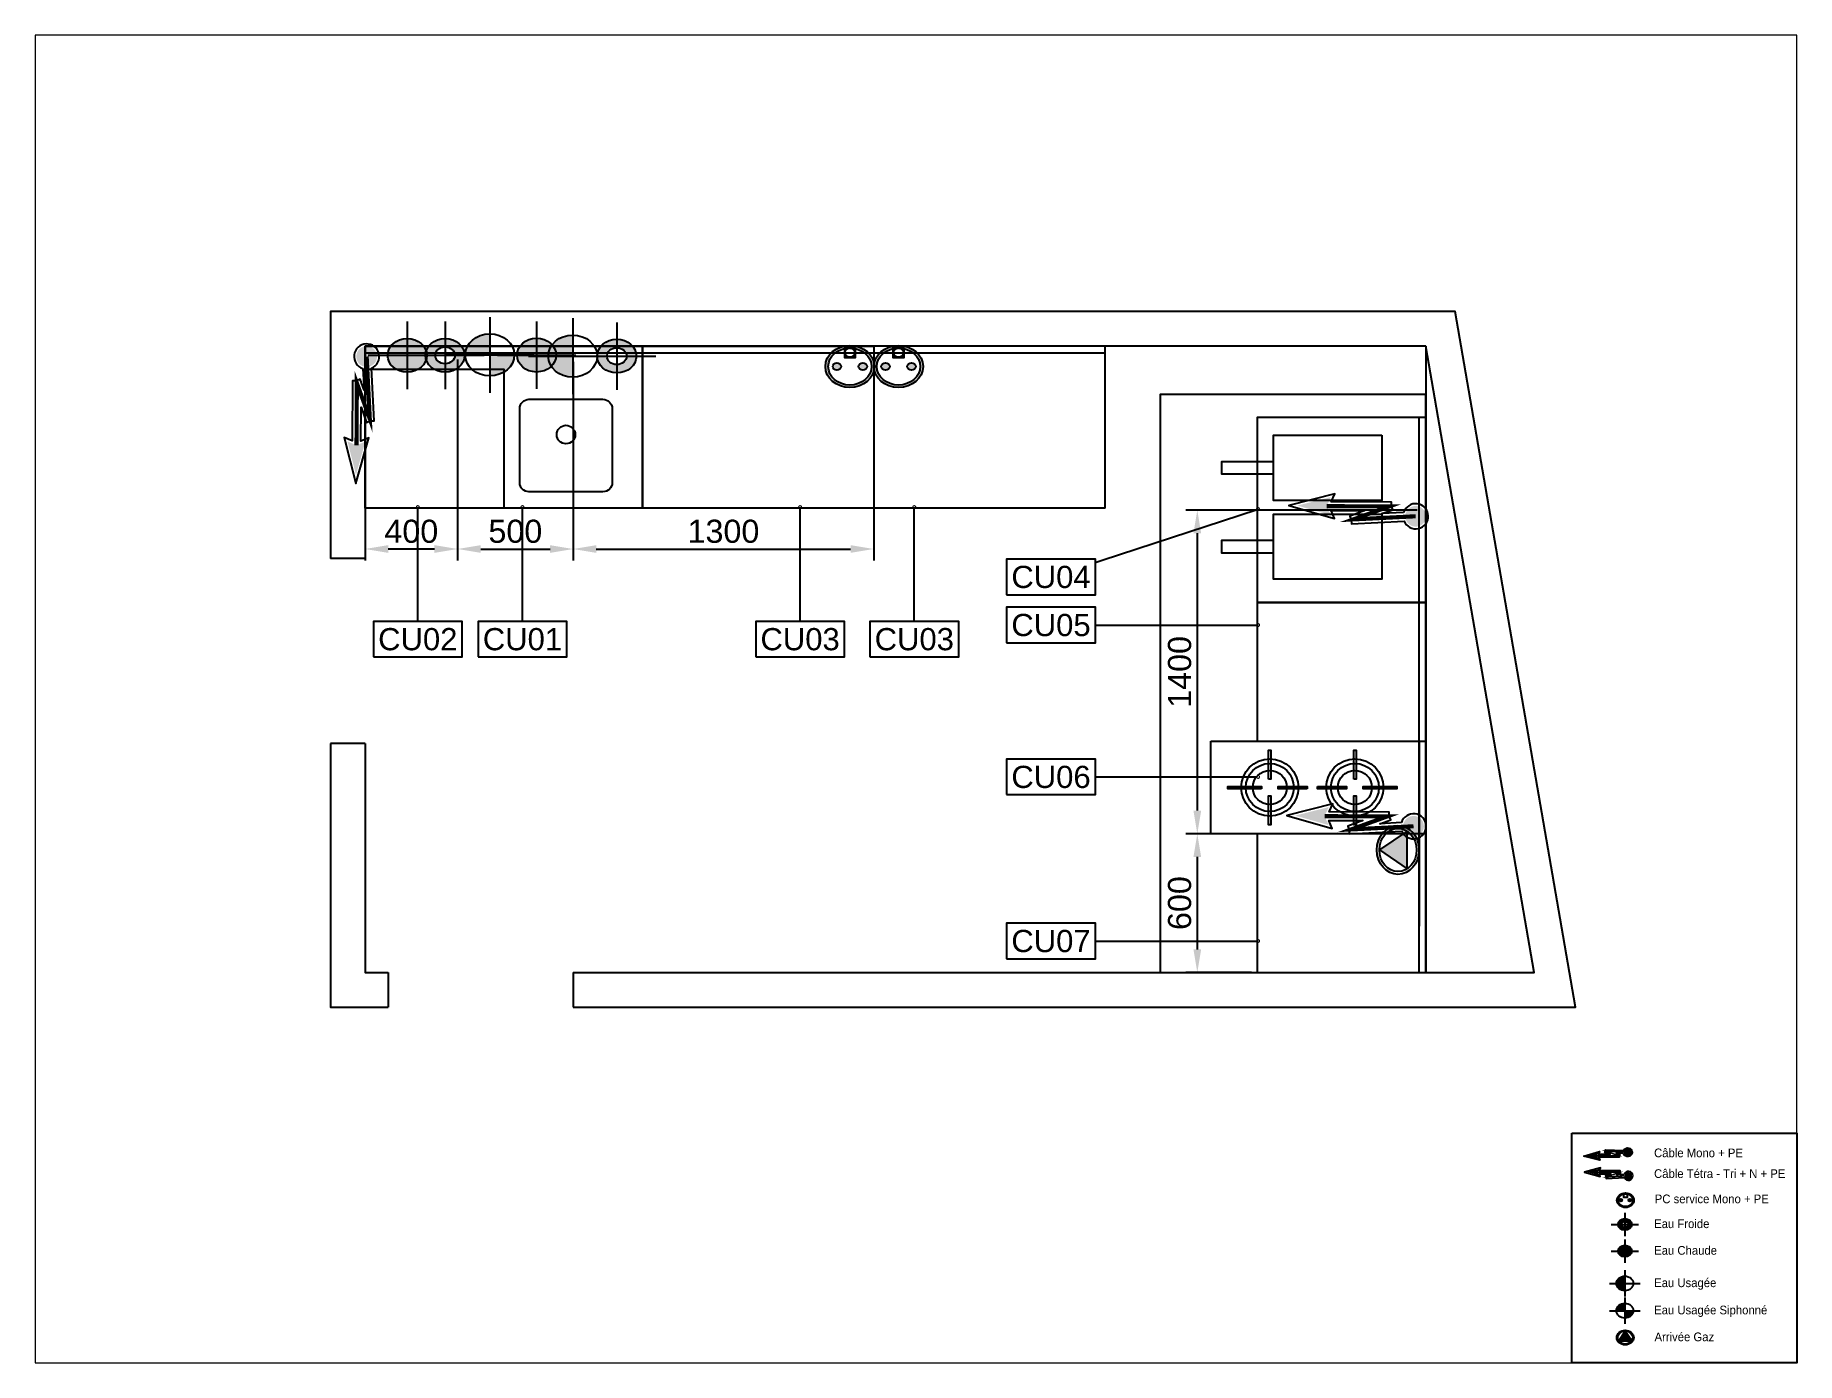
# Paper-space layout 'CUI' of a CAD drawing. Header units: millimetres. Extents: x 1 to 255, y 3 to 194.
# The model-space entities are those that its viewports show. They can reach past a viewport. Long polylines and large blocks are cut down to what shows.
import ezdxf
from ezdxf.enums import TextEntityAlignment as Align

# ---------------------------------------------------------------- set-up
doc = ezdxf.new("R2010")
doc.units = ezdxf.units.MM
doc.set_wipeout_variables(frame=1)
for name, color, linetype in [('391-IDFC TABLEAU RESEVATIONS', 7, 'Continuous'), ('@-IDFC-EL-MN', 7, 'Continuous'), ('@-IDFC-EL-TRI', 1, 'Continuous'), ('@-OE-EL-PCS', 3, 'Continuous'), ('@-OE-PB-EC', 1, 'Continuous'), ('@-OE-PB-EF', 5, 'Continuous'), ('@-OE-PB-EU', 6, 'Continuous'), ('@-OE-PB-GAZ', 40, 'Continuous'), ('BBN-REPERE', 84, 'Continuous'), ('CUISSON', 84, 'Continuous'), ('HOTTE', 152, 'Continuous')]:
    doc.layers.add(name, color=color, linetype=linetype)
doc.styles.add('Ar_0', font='arial.ttf')
doc.styles.get("Standard").update_dxf_attribs({"font": 'ARIALUNI.TTF'})
doc.dimstyles.new('Decimal-100', dxfattribs={"dimscale": 40, "dimtxt": 2.5, "dimasz": 2.5, "dimexe": 1.25, "dimexo": 0.625, "dimtad": 1, "dimdec": 0, "dimtxsty": 'Standard', "dimcen": 2.5, "dimadec": 0, "dimazin": 0, "dimtfac": 1, "dimtdec": 0, "dimtmove": 0, "dimatfit": 3, "dimfxl": 1, "dimarcsym": 0})

# ---------------------------------------------------------------- blocks, each defined once
blk = doc.blocks.new('restri')
blk.add_hatch(color=0).paths.add_polyline_path([(30.63178946266999, 67.06998252855556, 1), (-28.86773361361702, 13.59282148109924, 1)])
at = {"color": 7}
blk.add_lwpolyline([(23.03644719859389, 83.65538747932322), (33.43567453330667, 166.8075539599835), (41.1306817711326, 122.4729680426126), (56.08181107737251, 125.5585289086314), (70.74787240284361, 122.8206421143599), (112.1863393099029, 351.6760895639609), (140.5076980131297, 332.3704703080754), (126.8164030725569, 515.0698523551617), (47.17567137205158, 350.3001726649084), (79.60012221060816, 357.6853511636143), (56.23633914067545, 229.1131870943876), (45.59506450424277, 290.3887345019626), (30.31306171896951, 287.7557628518283), (15.20020759607655, 289.7334331795482), (-9.869076598150144, 87.78028695159298, 5.695050531889572)], format="xyb", close=True, dxfattribs=at)
at = {"color": 0, "const_width": 15.99999999999998}
blk.add_lwpolyline([(0.8820279245264828, 40.3314020048274), (30.74438863809337, 279.172839108578), (55.8813661384047, 134.2334259264317), (98.9045151200553, 371.4293688006292)], dxfattribs=at)
at = {"color": 0}
blk.add_solid([(99.46559765579877, 371.044552057574), (130.6269813672698, 349.6726122374239), (62.6400968626549, 362.5818039887818), (120.6650508663151, 482.6866056076979)], dxfattribs=at)
blk = doc.blocks.new('PCMONO')
h = blk.add_hatch(color=256)
edge = h.paths.add_edge_path()
edge.add_arc((0, 60), 60, 0, 360)
edge = h.paths.add_edge_path(flags=17)
edge.add_arc((0, 60), 53, 0, 360)
h = blk.add_hatch(color=256)
h.paths.add_polyline_path([(-13.5000000000291, 85.99999999995634), (13.5, 85.99999999995634), (13.5, 111.2518292356399, 0.1294941306929739), (-13.5000000000291, 111.2518292356399)])
h.paths.add_polyline_path([(-10.00000000023283, 99.49999999998545, -1), (10.00000000020373, 99.49999999998545, -1)], flags=16)
h = blk.add_hatch(color=256)
edge = h.paths.add_edge_path()
edge.add_arc((-31.65474269690458, 60), 10.4684277397579, 0, 360)
edge = h.paths.add_edge_path()
edge.add_arc((31.65474269687547, 60), 10.4684277397579, 0, 360)
blk.add_lwpolyline([(13.5, 113), (-13.5000000000291, 113), (-13.5000000000291, 85.99999999995634), (13.5, 85.99999999995634)], close=True)
for centre, radius in [((0, 60), 60), ((0, 60), 53), ((-31.65474269690458, 60), 10.4684277397579), ((31.65474269687547, 60), 10.4684277397579)]:
    blk.add_circle(centre, radius)
blk = doc.blocks.new('EUS')
h = blk.add_hatch(color=256)
h.paths.add_polyline_path([(-0.0003490658289390735, 1.999999969516222, 0.4141624437895851), (-1.999999999977961, 0, 4.363322883385691e-05), (-1.999999969516222, -0.0003490658286732927), (1.351764608216126e-23, -7.74504105269278e-20)])
h.paths.add_polyline_path([(1.999999999977961, 0, 4.363322883385691e-05), (1.999999969516222, 0.0003490658286732927), (-1.351764608216126e-23, 7.74504105269278e-20), (0.0003490658289390735, -1.999999969516222, 0.4141624437895851)])
for p, q in [((-0.0006283184920903295, 3.599999945129184), (0.0006283184920903295, -3.599999945129184)), ((-3.599464937551602, -0.0006282251151787932), (3.599464937551602, 0.0006282251151787932))]:
    blk.add_line(p, q)
blk.add_circle((0, 0), 1.999999999977961)
blk = doc.blocks.new('Plomb_EU')
h = blk.add_hatch(color=256)
h.paths.add_polyline_path([(-0.05999104354314966, 0.001036674781843772, -0.01510697090835134), (-0.05990344683156934, -0.001861878500093894), (0, -0.001861878500093894), (0, 0.06000000000000227, 0.4091617346807245)])
h.paths.add_polyline_path([(-0.05990344683156934, -0.001861878500093894, -0.006479247612285095), (-0.05991956604761128, -0.003105737378874096, 0.399126025254114), (0, -0.06000000000000227), (0, -0.001861878500093894)])
for p, q in [((0, 0.1080000000000041), (0, -0.1080000000000041)), ((-0.107983949772418, 0), (0.107983949772418, 0))]:
    blk.add_line(p, q)
blk.add_circle((0, 0), 0.06)
blk = doc.blocks.new('Plomb_EF')
h = blk.add_hatch(color=256)
h.paths.add_polyline_path([(0, 0.04800000000000182), (0, 0.02400000000000091, -0.4142135623730945), (0.02400000000000091, 0), (0.04800000000000182, 0, 0.4142135623730948)])
h.paths.add_polyline_path([(0, 0.02400000000000091), (0, 0.04800000000000182, 0.3966247075041922), (-0.0479124032884215, 0.002898553281937666, -0.004319720067827858), (-0.04790344683156889, 0.001861878500093894, -0.007759228390727937), (-0.04793234205226327, 0), (-0.02400000000000091, 0, -0.4142135623730945)])
h.paths.add_polyline_path([(-0.02400000000000091, 0), (-0.04793234205226327, 0, -0.005187331924709892), (-0.04798388078395988, -0.001243858878780202, 0.4066429695168107), (0, -0.04800000000000182), (0, -0.02400000000000091, -0.4142135623730951)])
h.paths.add_polyline_path([(0, -0.02400000000000091), (0, -0.04800000000000182, 0.4142135623730955), (0.04800000000000182, 0), (0.02400000000000091, 0, -0.4142135623730961)])
for p, q in [((0, 0.09600000000000364), (0, -0.09600000000000364)), ((-0.09600000000000364, 0), (0.09600000000000364, 0))]:
    blk.add_line(p, q)
for radius in [0.048, 0.024]:
    blk.add_circle((0, 0), radius)
blk = doc.blocks.new('Plomb_EC')
h = blk.add_hatch(color=256)
h.paths.add_polyline_path([(0, 0.04800000000000182, 0.4142135623730948), (-0.04800000000000182, 0), (0, 0)])
h.paths.add_polyline_path([(-0.04800000000000182, 0, 0.4142135623730953), (0, -0.04800000000000182), (0, 0)])
h.paths.add_polyline_path([(0, 0), (0.04793234205226327, 0, -0.007759228390727937), (0.04790344683156889, 0.001861878500093894, -0.004319720067827858), (0.0479124032884215, 0.002898553281937666, 0.3966247075041922), (0, 0.04800000000000182)])
h.paths.add_polyline_path([(0, -0.04800000000000182, 0.406642969516811), (0.04798388078395988, -0.001243858878780202, -0.005187331924709892), (0.04793234205226327, 0), (0, 0)])
for p, q in [((0, 0.09600000000000364), (0, -0.09600000000000364)), ((-0.09600000000000364, 0), (0.09600000000000364, 0))]:
    blk.add_line(p, q)
blk.add_circle((0, 0), 0.048)
blk = doc.blocks.new('resgaz')
h = blk.add_hatch(color=256)
h.dxf.hatch_style = 1
h.paths.add_polyline_path([(60, 60, 1), (-60, 60, 1)])
h.paths.add_polyline_path([(-53, 60, -1), (53, 60, -1)], flags=16)
blk.add_lwpolyline([(0, 113), (-45.89934640057618, 33.5), (45.89934640057618, 33.5)], close=True)
for radius in [60, 53]:
    blk.add_circle((0, 60), radius)
blk.add_solid([(-45.89934640057618, 33.5), (45.89934640057618, 33.5), (0, 113)])
blk = doc.blocks.new('Attentes')
blk.add_lwpolyline([(253.4352284219674, 2863.929807220483), (3055.001358575482, 2863.929807220483), (3055.001358575482, 0.9407592690691899), (253.4352284219674, 0.9407592690691899)], close=True)
at = {"layer": '@-IDFC-EL-MN', "xscale": -1.120833333333306, "yscale": 1.120833333333306, "zscale": 1.120833333333306, "rotation": 80.00000000000028}
blk.add_blockref('restri', (993.033325452783, 2617.660093799335), dxfattribs=at)
at = {"layer": '@-IDFC-EL-TRI', "xscale": 1.120833333333306, "yscale": 1.120833333333306, "zscale": 1.120833333333306, "rotation": 100}
blk.add_blockref('restri', (1002.086936149502, 2338.582372921955), dxfattribs=at)
at = {"layer": '@-OE-EL-PCS', "xscale": 1.765313284373301, "yscale": 1.518169424561038, "zscale": 0.8826566421866504}
blk.add_blockref('PCMONO', (919.7389543940697, 1936.384498012008), dxfattribs=at)
at = {"layer": '@-OE-PB-EC', "xscale": 1765.3132843733, "yscale": 1518.169424561038, "zscale": 882.6566421866501}
blk.add_blockref('Plomb_EC', (913.4221036453125, 1393.162540779037), dxfattribs=at)
at = {"layer": '@-OE-PB-EF', "xscale": 1765.3132843733, "yscale": 1518.169424561038, "zscale": 882.6566421866501}
blk.add_blockref('Plomb_EF', (913.4521978383743, 1725.353277438815), dxfattribs=at)
at = {"layer": '@-OE-PB-EU'}
for name, p, xscale, yscale, zscale in [('Plomb_EU', (913.4389376254292, 989.5604615983535), 1765.3132843733, 1518.169424561038, 882.6566421866501), ('EUS', (913.4389392391638, 650.0028426665045), 52.95939853115084, 45.54508273678973, 26.47969926557542)]:
    blk.add_blockref(name, p, dxfattribs=dict(at, xscale=xscale, yscale=yscale, zscale=zscale))
at = {"layer": '@-OE-PB-GAZ', "xscale": 1.765313284373301, "yscale": 1.518169424561038, "zscale": 0.8826566421866504}
blk.add_blockref('resgaz', (916.6652163307624, 223.9288650726882), dxfattribs=at)
for s, width, p in [('Câble Tétra - Tri + N + PE', 0.9302325581595063, (1276.607473205371, 2304.733058832964)), ('PC service Mono + PE ', 0.9302325579902981, (1285.241729869685, 1989.619234567358))]:
    blk.add_text(s, height=108.4096344326099, dxfattribs=dict(width=width)).set_placement(p)
at = {"layer": '391-IDFC TABLEAU RESEVATIONS'}
for s, width, p in [('Câble Mono + PE ', 0.9302325581595063, (1276.607473205371, 2563.010717768702)), ('Eau Froide', 0.9302325579902981, (1277.608638533889, 1679.894864808291)), ('Eau Chaude', 0.9302325579902981, (1277.608638533889, 1347.704128148241)), ('Eau Usagée ', 0.9302325579902981, (1277.608638533889, 944.1020489675572)), ('Eau Usagée Siphonné', 0.9302325579902981, (1277.608638533889, 604.5603282675762)), ('Arrivée Gaz', 0.9302325581595063, (1282.16799180616, 269.5606179707316))]:
    blk.add_text(s, height=108.4096344326099, dxfattribs=dict(at, width=width)).set_placement(p)
blk = doc.blocks.new('4FEU800')
for points in [[(195, -271.7173787138454), (195, -271.7173787138454), (195, -125.5056064850141), (195, -125.5056064850141), (205, -125.5056064850141), (205, -125.5056064850141), (205, -271.7173787138454), (205, -271.7173787138454)], [(164.2457981486805, -312.4715805651576), (164.2457981486805, -312.4715805651576), (38.03402591984923, -312.4715805651576), (38.03402591984923, -312.4715805651576), (38.03402591984923, -302.4715805651576), (38.03402591984923, -302.4715805651576), (164.2457981486805, -302.4715805651576), (164.2457981486805, -302.4715805651576)], [(235.7542018513122, -302.4715805651722), (235.7542018513122, -302.4715805651722), (361.9659740801508, -302.4715805651722), (361.9659740801508, -302.4715805651722), (361.9659740801508, -312.4715805651722), (361.9659740801508, -312.4715805651722), (235.7542018513122, -312.4715805651722), (235.7542018513122, -312.4715805651722)], [(194.9999999999927, -469.4375546453157), (194.9999999999927, -343.2257824164772), (194.9999999999927, -343.2257824164772), (204.9999999999927, -343.2257824164772), (204.9999999999927, -343.2257824164772), (204.9999999999927, -469.4375546453157), (204.9999999999927, -469.4375546453157)], [(205, -513.368402396547), (205, -639.5801746253783), (205, -639.5801746253783), (195, -639.5801746253783), (195, -639.5801746253783), (195, -513.368402396547), (195, -513.368402396547)], [(164.2457981486805, -680.3343764766905), (164.2457981486805, -680.3343764766905), (38.03402591984923, -680.3343764766905), (38.03402591984923, -680.3343764766905), (38.03402591984923, -670.3343764766905), (38.03402591984923, -670.3343764766905), (164.2457981486805, -670.3343764766905), (164.2457981486805, -670.3343764766905)], [(235.7542018513122, -670.3343764767051), (235.7542018513122, -670.3343764767051), (361.9659740801508, -670.3343764767051), (361.9659740801508, -670.3343764767051), (361.9659740801508, -680.3343764767051), (361.9659740801508, -680.3343764767051), (235.7542018513122, -680.3343764767051), (235.7542018513122, -680.3343764767051)], [(204.9999999999927, -711.08857832801), (204.9999999999927, -711.08857832801), (204.9999999999927, -857.3003505568486), (204.9999999999927, -857.3003505568486), (194.9999999999927, -857.3003505568486), (194.9999999999927, -857.3003505568486), (194.9999999999927, -711.08857832801), (194.9999999999927, -711.08857832801)]]:
    blk.add_lwpolyline(points, close=True)
at = {"layer": 'CUISSON'}
blk.add_line((0, -30), (800, -29.99999999999272), dxfattribs=at)
blk.add_lwpolyline([(0, -930), (0, 0), (400, 0), (399.9999999999964, -930)], close=True, dxfattribs=at)
for centre, radius in [((200, -307.4715805651649), 123.8298913636267), ((200, -307.4715805651649), 103.8298913636267), ((200, -307.4715805651649), 73.82989136362667), ((200, -675.3343764766978), 123.8298913636267), ((200, -675.3343764766978), 103.8298913636267), ((200, -675.3343764766978), 73.82989136362667)]:
    blk.add_circle(centre, radius, dxfattribs=at)
blk = doc.blocks.new('*D31')
at = {"layer": 'CUISSON', "color": 0, "lineweight": -2, "transparency": 16777216}
for p, q in [((42292.85929523723, 9303.088293807426), (41308.98728832675, 9303.088293807426)), ((41358.98728832675, 9203.088293807426), (41358.98728832675, 8803.088293807428)), ((41592.85929523722, 8703.088293807428), (41308.98728832675, 8703.088293807428))]:
    blk.add_line(p, q, dxfattribs=at)
at = {"layer": 'CUISSON', "color": 0, "transparency": 16777216}
for points in [[(41342.32062166008, 9203.088293807426), (41375.65395499341, 9203.088293807426), (41358.98728832675, 9303.088293807426)], [(41342.32062166008, 8803.088293807428), (41375.65395499341, 8803.088293807428), (41358.98728832675, 8703.088293807428)]]:
    blk.add_solid(points, dxfattribs=at)
at = {"layer": 'Defpoints', "color": 0, "transparency": 16777216}
for p in [(42317.85929523723, 9303.088293807426), (41358.98728832675, 8703.088293807428), (41617.85929523722, 8703.088293807428)]:
    blk.add_point(p, dxfattribs=at)
at = {"layer": 'CUISSON', "color": 0, "transparency": 16777216, "insert": (41282.89588314256, 9003.088293806313), "char_height": 100, "attachment_point": 5, "rotation": 90}
blk.add_mtext('600', dxfattribs=at)
blk = doc.blocks.new('*D32')
at = {"layer": 'CUISSON', "color": 0, "lineweight": -2, "transparency": 16777216}
for p, q in [((42309.44697345342, 10703.08829380743), (41308.9872883277, 10703.08829380743)), ((41358.9872883277, 10603.08829380743), (41358.9872883277, 9403.088293807426)), ((42292.85929523723, 9303.088293807426), (41308.9872883277, 9303.088293807426))]:
    blk.add_line(p, q, dxfattribs=at)
at = {"layer": 'CUISSON', "color": 0, "transparency": 16777216}
for points in [[(41342.32062166103, 10603.08829380743), (41375.65395499436, 10603.08829380743), (41358.9872883277, 10703.08829380743)], [(41342.32062166103, 9403.088293807426), (41375.65395499436, 9403.088293807426), (41358.9872883277, 9303.088293807426)]]:
    blk.add_solid(points, dxfattribs=at)
at = {"layer": 'Defpoints', "color": 0, "transparency": 16777216}
for p in [(42334.44697345342, 10703.08829380743), (41358.9872883277, 9303.088293807426), (42317.85929523723, 9303.088293807426)]:
    blk.add_point(p, dxfattribs=at)
at = {"layer": 'CUISSON', "color": 0, "transparency": 16777216, "insert": (41282.89588314352, 10003.08829380742), "char_height": 100, "attachment_point": 5, "rotation": 90}
blk.add_mtext('1400', dxfattribs=at)
blk = doc.blocks.new('*D33')
at = {"layer": 'CUISSON', "color": 0, "lineweight": -2, "transparency": 16777216}
for p, q in [((38159.91906017977, 11354.08941085378), (38159.91906017977, 10484.80286834255)), ((37759.8592952372, 10687.08829380742), (37759.8592952372, 10484.80286834255)), ((38059.91906017977, 10534.80286834255), (37859.8592952372, 10534.80286834255))]:
    blk.add_line(p, q, dxfattribs=at)
at = {"layer": 'CUISSON', "color": 0, "transparency": 16777216}
for points in [[(37859.8592952372, 10551.46953500922), (37859.8592952372, 10518.13620167588), (37759.8592952372, 10534.80286834255)], [(38059.91906017977, 10551.46953500922), (38059.91906017977, 10518.13620167588), (38159.91906017977, 10534.80286834255)]]:
    blk.add_solid(points, dxfattribs=at)
at = {"layer": 'Defpoints', "color": 0, "transparency": 16777216}
for p in [(38159.91906017977, 11379.08941085378), (37759.8592952372, 10712.08829380742), (37759.8592952372, 10534.80286834255)]:
    blk.add_point(p, dxfattribs=at)
at = {"layer": 'CUISSON', "color": 0, "transparency": 16777216, "insert": (37959.88917770848, 10610.89427352673), "char_height": 100, "attachment_point": 5}
blk.add_mtext('400', dxfattribs=at)
blk = doc.blocks.new('*D34')
at = {"layer": 'CUISSON', "color": 0, "lineweight": -2, "transparency": 16777216}
for p, q in [((38659.72395334043, 11344.17854539715), (38659.72395334043, 10484.80286834256)), ((38159.91906017977, 10687.08829380742), (38159.91906017977, 10484.80286834256)), ((38259.91906017977, 10534.80286834256), (38559.72395334043, 10534.80286834256))]:
    blk.add_line(p, q, dxfattribs=at)
at = {"layer": 'CUISSON', "color": 0, "transparency": 16777216}
for points in [[(38259.91906017977, 10551.46953500922), (38259.91906017977, 10518.13620167589), (38159.91906017977, 10534.80286834256)], [(38559.72395334043, 10551.46953500922), (38559.72395334043, 10518.13620167589), (38659.72395334043, 10534.80286834256)]]:
    blk.add_solid(points, dxfattribs=at)
at = {"layer": 'Defpoints', "color": 0, "transparency": 16777216}
for p in [(38659.72395334043, 11369.17854539715), (38159.91906017977, 10712.08829380742), (38659.72395334043, 10534.80286834256)]:
    blk.add_point(p, dxfattribs=at)
at = {"layer": 'CUISSON', "color": 0, "transparency": 16777216, "insert": (38409.8215067601, 10610.89427352673), "char_height": 100, "attachment_point": 5}
blk.add_mtext('500', dxfattribs=at)
blk = doc.blocks.new('*D71')
at = {"layer": 'CUISSON', "color": 0, "lineweight": -2, "transparency": 16777216}
for p, q in [((39959.8592952372, 11357.08829380742), (39959.8592952372, 10484.80286834256)), ((38659.72395334043, 11344.17854539715), (38659.72395334043, 10484.80286834256)), ((38759.72395334043, 10534.80286834256), (39859.8592952372, 10534.80286834256))]:
    blk.add_line(p, q, dxfattribs=at)
at = {"layer": 'CUISSON', "color": 0, "transparency": 16777216}
for points in [[(38759.72395334043, 10551.46953500922), (38759.72395334043, 10518.13620167589), (38659.72395334043, 10534.80286834256)], [(39859.8592952372, 10551.46953500922), (39859.8592952372, 10518.13620167589), (39959.8592952372, 10534.80286834256)]]:
    blk.add_solid(points, dxfattribs=at)
at = {"layer": 'Defpoints', "color": 0, "transparency": 16777216}
for p in [(38659.72395334043, 11369.17854539715), (39959.8592952372, 11382.08829380742), (39959.8592952372, 10534.80286834256)]:
    blk.add_point(p, dxfattribs=at)
at = {"layer": 'CUISSON', "color": 0, "transparency": 16777216, "insert": (39309.79162428882, 10610.89427352673), "char_height": 100, "attachment_point": 5}
blk.add_mtext('1300', dxfattribs=at)
blk = doc.blocks.new('*U73')
for q in [(-0.5909057112118671, -2.383366817420379e-10), (0.08000000000000115, 4.718447854656915e-16)]:
    blk.add_line((0, 0), q)
at = {"const_width": 0.004999999999999996}
blk.add_lwpolyline([(-0.5909057112118674, 0.004999999761658604, 2.104770382567855), (-0.5909057112118673, -0.005000000238332135, 0.4710410922287792)], format="xyb", close=True, dxfattribs=at)
blk.add_wipeout([(0.0800000000000009, -0.19999999999999984), (0.0800000000000009, 0.19999999999999968), (-0.08000000000000129, 0.19999999999999965), (-0.08000000000000129, -0.19999999999999987)])
blk.add_lwpolyline([(0.08000000000000117, -0.2), (0.08000000000000107, 0.2), (-0.0800000000000012, 0.2), (-0.08000000000000108, -0.2)], close=True)
at = {"style": 'Ar_0'}
blk.add_attdef('LOT', text='', height=0.1, rotation=90.00000000000001, dxfattribs=at).set_placement((0, 0), align=Align.MIDDLE_CENTER)
blk = doc.blocks.new('*U74')
for q in [(-0.3045164958289284, 0.9286767871181808), (0.02492644106027809, -0.07601758044076821)]:
    blk.add_line((0, 0), q)
at = {"const_width": 0.004999999999999996}
blk.add_lwpolyline([(-0.2997653970513849, 0.930234689684447, 2.104770382567855), (-0.309267594606472, 0.927118884551915, 0.4710410922287792)], format="xyb", close=True, dxfattribs=at)
blk.add_wipeout([(0.0800000000000009, -0.19999999999999984), (0.0800000000000009, 0.19999999999999968), (-0.08000000000000129, 0.19999999999999965), (-0.08000000000000129, -0.19999999999999987)])
blk.add_lwpolyline([(0.08000000000000117, -0.2), (0.08000000000000107, 0.2), (-0.0800000000000012, 0.2), (-0.08000000000000108, -0.2)], close=True)
at = {"style": 'Ar_0'}
blk.add_attdef('LOT', text='', height=0.1, rotation=90.00000000000001, dxfattribs=at).set_placement((0, 0), align=Align.MIDDLE_CENTER)
blk = doc.blocks.new('*U75')
for q in [(-2.383336690118081e-10, 0.9286767871924636), (-1.387778780781446e-17, -0.08000000000000115)]:
    blk.add_line((0, 0), q)
at = {"const_width": 0.004999999999999996}
blk.add_lwpolyline([(0.004999999761661673, 0.9286767871924638, 2.104770382567855), (-0.005000000238329121, 0.9286767871924637, 0.4710410922287792)], format="xyb", close=True, dxfattribs=at)
blk.add_wipeout([(0.0800000000000009, -0.19999999999999984), (0.0800000000000009, 0.19999999999999968), (-0.08000000000000129, 0.19999999999999965), (-0.08000000000000129, -0.19999999999999987)])
blk.add_lwpolyline([(0.08000000000000117, -0.2), (0.08000000000000107, 0.2), (-0.0800000000000012, 0.2), (-0.08000000000000108, -0.2)], close=True)
at = {"style": 'Ar_0'}
blk.add_attdef('LOT', text='', height=0.1, rotation=90.00000000000001, dxfattribs=at).set_placement((0, 0), align=Align.MIDDLE_CENTER)

msp = doc.modelspace()

# ---------------------------------------------------------------- linework, layer by layer
for p, q in [((42347.8592952372, 11412.08829380742), (42347.8592952372, 8703.088293807425)), ((37759.8592952372, 10493.08829380742), (37609.8592952372, 10493.08829380742)), ((37759.8592952372, 9693.088293807425), (37609.8592952372, 9693.088293807425)), ((37859.8592952372, 8703.088293807425), (37859.8592952372, 8553.088293807425)), ((38659.8592952372, 8703.088293807425), (38659.8592952372, 8553.088293807425))]:
    msp.add_line(p, q)
for points in [[(38659.8592952372, 8553.088293807425), (42993.99484582304, 8553.088293807425), (42474.16760329813, 11562.08829380742), (37609.8592952372, 11562.08829380742), (37609.8592952372, 10493.08829380742)], [(42347.8592952372, 11412.08829380742), (37759.8592952372, 11412.08829380742), (37759.8592952372, 10493.08829380742)], [(38659.8592952372, 8703.088293807425), (42815.8592952372, 8703.088293807425), (42347.8592952372, 11412.08829380742)], [(37609.8592952372, 9693.088293807425), (37609.8592952372, 8553.088293807425), (37859.8592952372, 8553.088293807425)], [(37759.8592952372, 9693.088293807425), (37759.8592952372, 8703.088293807425), (37859.8592952372, 8703.088293807425)]]:
    msp.add_lwpolyline(points)
at = {"layer": 'CUISSON'}
for p, q in [((40959.8592952372, 10712.08829380742), (40959.8592952372, 11412.08829380742)), ((42317.8592952372, 10047.64564513526), (42317.8592952372, 11103.08829380743)), ((42317.8592952372, 8703.088293807425), (42317.8592952372, 10047.64564513526))]:
    msp.add_line(p, q, dxfattribs=at)
for points in [[(37759.8592952372, 11412.08829380742), (38959.8592952372, 11412.08829380742), (38959.8592952372, 10712.08829380741), (37759.8592952372, 10712.08829380742)], [(38959.8592952372, 11412.08829380742), (39959.8592952372, 11412.08829380742), (39959.8592952372, 10712.08829380742), (38959.8592952372, 10712.08829380742)], [(38359.8592952372, 10712.08829380742), (37759.8592952372, 10712.08829380742), (37759.85929523721, 11312.08829380742), (38359.85929523721, 11312.08829380742)], [(41617.85929523718, 10303.08829380743), (42347.85929523719, 10303.08829380743), (42347.85929523719, 11103.08829380743), (41617.85929523719, 11103.08829380743)], [(42156.89512509607, 11026.82212097006), (42156.89512509607, 10744.70637545407), (41689.12753106989, 10744.70637545408), (41689.12753106989, 11026.82212097006)], [(41689.12753106989, 10859.41275838632), (41689.12753106988, 10912.11573803782), (41462.98820879633, 10912.11573803782), (41462.98820879633, 10859.41275838632)], [(42156.89512509607, 10685.80308874115), (42156.89512509607, 10403.68734322516), (41689.12753106988, 10403.68734322516), (41689.12753106988, 10685.80308874115)], [(41689.12753106989, 10518.39372615741), (41689.12753106988, 10571.0967058089), (41462.98820879633, 10571.0967058089), (41462.98820879633, 10518.39372615741)], [(42347.8592952372, 9703.088293807423), (42347.8592952372, 10303.08829380743), (41617.85929523721, 10303.08829380743), (41617.8592952372, 9703.088293807423)], [(42347.8592952372, 8703.088293807425), (42347.8592952372, 9303.088293807423), (41617.85929523719, 9303.088293807423), (41617.85929523721, 8703.088293807425)]]:
    msp.add_lwpolyline(points, close=True, dxfattribs=at)
for points in [[(40959.8592952372, 11382.08829380742), (37759.8592952372, 11382.08829380742)], [(40959.8592952372, 11412.08829380742), (39959.8592952372, 11412.08829380742), (39959.8592952372, 10712.08829380742)], [(40959.8592952372, 10712.08829380742), (39959.8592952372, 10712.08829380742)]]:
    msp.add_lwpolyline(points, dxfattribs=at)
msp.add_lwpolyline([(38468.67905688685, 11182.28954338674), (38788.67905688685, 11182.28954338674, -0.414213562373095), (38828.67905688685, 11142.28954338674), (38828.67905688685, 10822.28954338674, -0.414213562373095), (38788.67905688685, 10782.28954338674), (38468.67905688685, 10782.28954338673, -0.414213562373095), (38428.67905688685, 10822.28954338673), (38428.67905688685, 11142.28954338674, -0.414213562373095)], format="xyb", close=True, dxfattribs=at)
msp.add_circle((38628.58598001757, 11029.96366489758), 40, dxfattribs=at)
at = {"layer": 'HOTTE'}
msp.add_lwpolyline([(42347.8592952372, 8703.088293807425), (42347.85929523719, 11203.08829380742), (41197.8592952372, 11203.08829380742), (41197.8592952372, 8703.088293807425)], close=True, dxfattribs=at)

# ---------------------------------------------------------------- block references
at = {"layer": '@-IDFC-EL-TRI', "xscale": 1.120833333333306, "yscale": 1.120833333333306, "zscale": 1.120833333333306}
for p, rotation in [((37759.8592952372, 11412.08829380742), 190), ((42347.99407709637, 10683.30677880292), 100), ((42338.80568454049, 9342.234645437156), 100)]:
    msp.add_blockref('restri', p, dxfattribs=dict(at, rotation=rotation))
at = {"layer": '@-OE-EL-PCS', "xscale": 1.765313284373301, "yscale": 1.518169424561038, "zscale": 0.8826566421866504}
for p in [(39856.54633602494, 11233.19620296593), (40066.84079782895, 11233.19620296593)]:
    msp.add_blockref('PCMONO', p, dxfattribs=at)
at = {"layer": '@-OE-PB-EC', "xscale": 1765.3132843733, "yscale": 1518.169424561038, "zscale": 882.6566421866501}
for p in [(37942.09611474202, 11372.60303870613), (38501.71218124585, 11373.34992273372)]:
    msp.add_blockref('Plomb_EC', p, dxfattribs=at)
at = {"layer": '@-OE-PB-EF', "xscale": 1765.3132843733, "yscale": 1518.169424561038, "zscale": 882.6566421866501}
for p in [(38105.86945928977, 11372.60303870613), (38848.34945437278, 11369.17854539715)]:
    msp.add_blockref('Plomb_EF', p, dxfattribs=at)
at = {"layer": '@-OE-PB-EU'}
for name, p, xscale, yscale, zscale in [('EUS', (38299.20290581801, 11374.4233175645), 52.95939853115084, 45.54508273678973, 26.47969926557542), ('Plomb_EU', (38657.72395334043, 11369.17854539715), 1765.3132843733, 1518.169424561038, 882.6566421866501)]:
    msp.add_blockref(name, p, dxfattribs=dict(at, xscale=xscale, yscale=yscale, zscale=zscale))
at = {"layer": '@-OE-PB-GAZ', "xscale": 1.765313284373301, "yscale": 1.518169424561038, "zscale": 0.8826566421866504, "rotation": 90.00000000000281}
msp.add_blockref('resgaz', (42317.85929523721, 9232.883436359467), dxfattribs=at)
at = {"layer": 'CUISSON', "rotation": 269.9999999999999}
msp.add_blockref('4FEU800', (42347.85929523721, 9703.088293807423), dxfattribs=at)

# ---------------------------------------------------------------- dimensions: what is measured, and where the dimension line sits
at = {"layer": 'CUISSON'}
for base, p1, p2, picture, middle in [((37759.8592952372, 10534.80286834255), (38159.91906017977, 11379.08941085378), (37759.8592952372, 10712.08829380742), '*D33', (37959.88917770848, 10610.89427352673)), ((38659.72395334043, 10534.80286834256), (38159.91906017977, 10712.08829380742), (38659.72395334043, 11369.17854539715), '*D34', (38409.8215067601, 10610.89427352673))]:
    dim = msp.add_linear_dim(base=base, p1=p1, p2=p2, dimstyle='Decimal-100', dxfattribs=at)
    dim.commit()
    dim.dimension.update_dxf_attribs({"geometry": picture, "text_midpoint": middle})
dim = msp.add_linear_dim(base=(39959.8592952372, 10534.80286834256), p1=(38659.72395334043, 11369.17854539715), p2=(39959.8592952372, 11382.08829380742), dimstyle='Decimal-100', override={"dimtmove": 1}, dxfattribs=at)
dim.commit()
dim.dimension.update_dxf_attribs({"geometry": '*D71', "text_midpoint": (39309.79162428882, 10610.89427352673)})
dim = msp.add_linear_dim(base=(41358.9872883277, 9303.088293807426), p1=(42334.44697345341, 10703.08829380743), p2=(42317.85929523721, 9303.088293807423), angle=269.9999999999088, dimstyle='Decimal-100', dxfattribs=at)
dim.commit()
dim.dimension.update_dxf_attribs({"geometry": '*D32', "text_midpoint": (41282.89588314352, 10003.08829380742)})
dim = msp.add_linear_dim(base=(41358.98728832675, 8703.088293807428), p1=(42317.85929523721, 9303.088293807423), p2=(41617.85929523721, 8703.088293807425), angle=269.9999999999088, dimstyle='Decimal-100', dxfattribs=at)
dim.commit()
dim.dimension.update_dxf_attribs({"geometry": '*D31', "text_midpoint": (41358.98728832674, 9003.088293806313), "dimtype": 160})

# ---------------------------------------------------------------- next in the draw order: block references
at = {"layer": 'BBN-REPERE', "color": 116, "true_color": 0x136734, "xscale": 959.9999999999994, "yscale": 959.9999999999994, "zscale": 959.9999999999994, "rotation": 270}
for name, p, values in [('*U73', (37987.92767511835, 10144.81881104402), {'LOT': 'CU02'}), ('*U73', (38440.47432579106, 10144.81881104402), {'LOT': 'CU01'}), ('*U73', (39641.22666886749, 10144.81881104402), {'LOT': 'CU03'}), ('*U73', (40135.12214521374, 10144.81881104402), {'LOT': 'CU03'}), ('*U74', (40726.32957953244, 10414.04270063039), {'LOT': 'CU04'}), ('*U75', (40726.32957953244, 10206.03496898714), {'LOT': 'CU05'}), ('*U75', (40726.32957953244, 9548.994780040623), {'LOT': 'CU06'}), ('*U75', (40726.32957953244, 8839.12728551244), {'LOT': 'CU07'})]:
    msp.add_blockref(name, p, dxfattribs=at).add_auto_attribs(values)

psp = doc.layouts.new('CUI')

# ---------------------------------------------------------------- block references
at = {"xscale": 0.01156760545406399, "yscale": 0.01156760545406399, "zscale": 0.01156760545406399}
psp.add_blockref('Attentes', (219.972551369382, 2.492324292623483), dxfattribs=at)

# ---------------------------------------------------------------- viewports
at = {"layer": 'CUISSON', "color": 0}
psp.add_viewport(center=(128.3436351776193, 98.21424740766099), size=(253.9359331387868, 191.4220815659713), view_center_point=(40142.48184940433, 9885.97526064928), view_height=5742.662529982068, dxfattribs=at)

doc.saveas('drawing.dxf')
